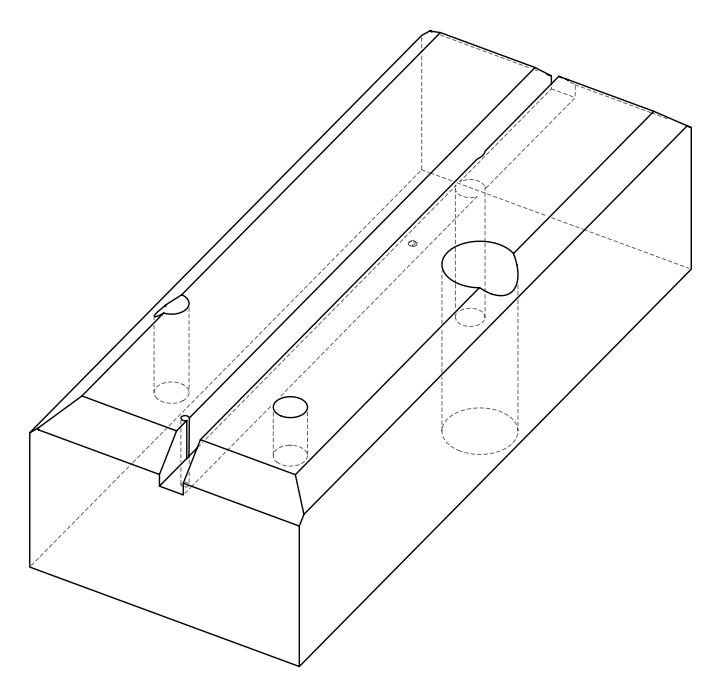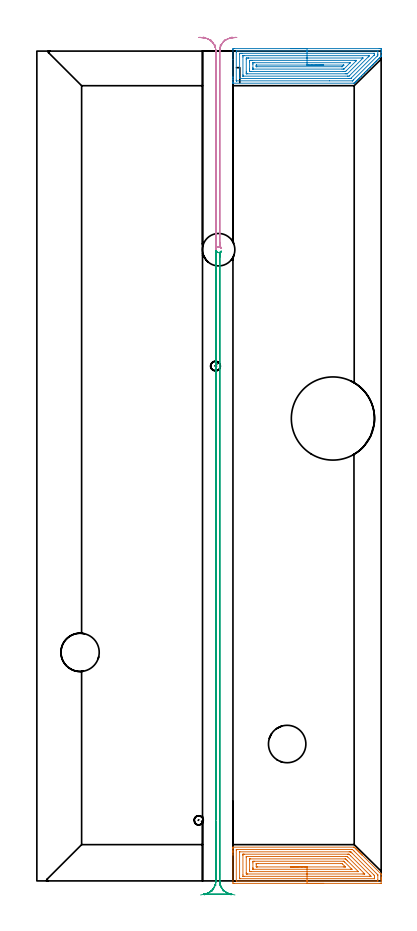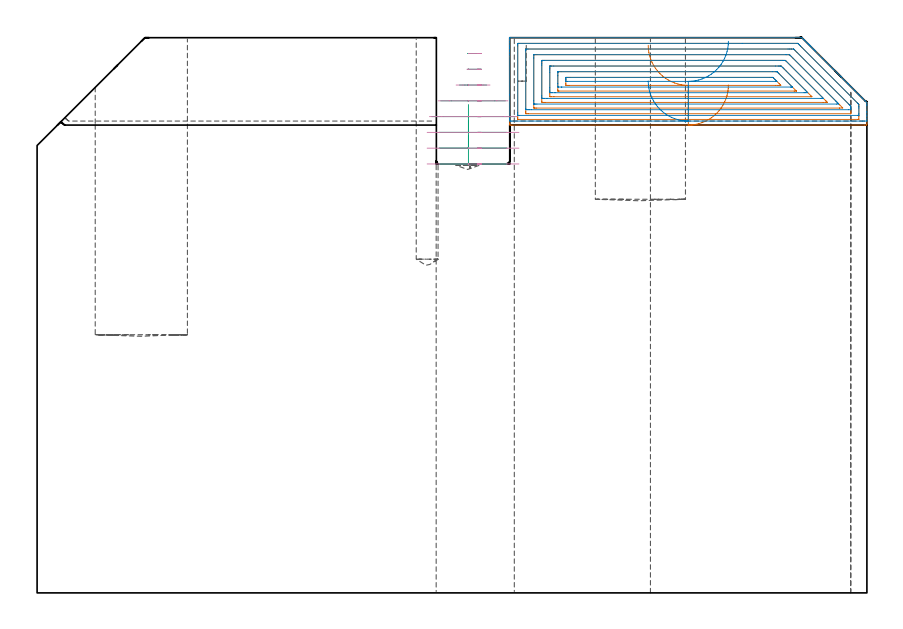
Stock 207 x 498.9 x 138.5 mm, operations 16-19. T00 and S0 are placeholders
(PLAN: 19 operations, 10 tool changes, 103.5 min)
(1 INDEXABLE_INSERT_DRILL_THROUGH_HOLE_FROM_SOLID | STEP1HOLE | NXT0302_038 | 0.57 min | 271814 mm3)
(2 INDEXABLE_INSERT_DRILL_BLIND_HOLE_FROM_SOLID | STEP1POCKET | NXT0302_017 | 0.31 min | 30785 mm3)
(3 INDEXABLE_INSERT_DRILL_BLIND_HOLE_FROM_SOLID_1 | STEP1POCKET_1 | NXT0302_016 | 0.17 min | 16056 mm3)
(4 SPOT_DRILL | STEP1HOLE_1 | NXT0321_9005460120000 | 0.05 min | 185 mm3)
(5 SPOT_DRILL_1 | STEP1POCKET_2 | NXT0321_9005460120000 | 0.03 min | 7 mm3)
(6 SPOT_DRILL_2 | STEP1POCKET_3 | NXT0321_9005460120000 | 0.03 min | 3420 mm3)
(7 DRILL_BLIND_HOLE_INTO_CENTER | STEP1HOLE_1 | UGT0301_198 | 0.06 min | 396 mm3)
(8 GUN_DRILL_THROUGH_HOLE | STEP1HOLE_1 | UGT0307_003 | 0.66 min | 4851 mm3)
(9 SPADE_DRILL_TO_ENLARGE_THROUGH_HOLE | STEP1HOLE_1 | UGT0306_010 | 0.59 min | 35844 mm3)
(10 DRILL_BLIND_HOLE_INTO_CENTER_1 | STEP1POCKET_2 | UGT0301_450 | 0.24 min | 1316 mm3)
(11 DRILL_BLIND_HOLE_INTO_CENTER_2 | STEP1POCKET_3 | NXT0301_029 | 0.02 min | 24 mm3)
(12 AREA_MILL | FG_CHAMFER_SURFACE | UGT0205_001 | 5.73 min | 25048 mm3)
(13 AREA_MILL_1 | FG_CHAMFER_SURFACE_1 | UGT0205_001 | 5.6 min | 22703 mm3)
(14 AREA_MILL_2 | FG_CHAMFER_SURFACE_2 | UGT0205_001 | 22.29 min | 63310 mm3)
(15 AREA_MILL_3 | FG_CHAMFER_SURFACE_3 | UGT0205_001 | 38.56 min | 171411 mm3)
(16 AREA_MILL_4 | FG_CHAMFER_SURFACE_4 | UGT0205_001 | 5.69 min | 20965 mm3)
(17 AREA_MILL_5 | FG_CHAMFER_SURFACE_5 | UGT0205_001 | 5.57 min | 18939 mm3)
(18 MILL_RECTANGULAR_SLOT | SLOT_RECTANGULAR | UGT0201_008 | Follow Part, ap 4, ae 75% | 13.01 min | 207088 mm3)
(19 MILL_RECTANGULAR_SLOT_1 | SLOT_RECTANGULAR_1 | UGT0201_008 | Follow Part, ap 4, ae 75% | 4.32 min | 61047 mm3)
(TOOL NXT0302_038 | Index. Insert Drill 50mm [880-D5000L50-04] | D50 PA176 FL200 Z2)
(TOOL NXT0302_017 | Index. Insert Drill 23mm [880-D2300L25-05] | D23 PA176 FL115 Z2)
(TOOL NXT0302_016 | Index. Insert Drill 22.5mm [880-D2250L25-03] | D22.5 PA176 FL68 Z2)
(TOOL NXT0321_9005460120000 | NC Spot Drill, 142deg, 12mm, Carbide, Uncoated | D12 PA142 FL30 Z2)
(TOOL UGT0301_198 | Twist Drill 7.9 mm | D7.9 PA118 FL73 Z2)
(TOOL UGT0307_003 | Gun Drill 7 mm | D7 PA130 FL24 Z1)
(TOOL UGT0306_010 | Spade Drill 19.5mm | D19.5 PA132 FL10 Z2)
(TOOL UGT0301_450 | Carbide Drill 5.5 mm | D5.5 PA118 FL57 Z2)
(TOOL NXT0301_029 | Carbide Drill 5.8mm [860.1-0580-017A1-MM 2214] | D5.8 PA140 FL28 Z2)
(TOOL UGT0205_001 | Chamfer Mill 20 x 3 x 45 deg. | D20 FL50 Z2)
(TOOL UGT0201_008 | End Mill 16 mm | D16 FL32 Z4)
(OP 16 AREA_MILL_4)
G17 G21 G94 G90
T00 M6
G54
G17 G0 G90 X172.45 Y-1.5 S1061 M3
G43 Z148.5 H0
Z126.7
G94 G1 X172.412 Z125.828 F250.
X172.298 Z124.963
X172.109 Z124.112
X171.847 Z123.28
X171.513 Z122.474
X171.11 Z121.7
X170.642 Z120.964
X170.11 Z120.272
X169.521 Z119.629
X168.878 Z119.04
X168.186 Z118.508
X167.45 Z118.04
X166.676 Z117.637
X165.87 Z117.303
X165.038 Z117.041
X164.186 Z116.852
X163.322 Z116.738
X162.45 Z116.7
X118.454
X118.181 Y-1.497 Z116.702
X117.91 Y-1.491 Z116.705
X117.9 Y-1.214 Z116.983
Y15.545 Z133.74
Y16.103 Z134.296
Y16.775 Z134.973
Y16.996 Z135.193
Y17.669 Z135.866
Y17.89 Z136.086
Y18.332 Z136.531
Y19.235 Z137.434
Y19.677 Z137.876
Y19.992 Z138.191
X117.907 Y20.259 Z138.451
X117.91 Y20.304 Z138.496
X118.007 Y20.3 Z138.5
X190.447
X190.796 Y20.296 Z138.487
X190.823 Y20.277 Z138.476
X191.336 Y19.764 Z137.964
X191.425 Y19.677 Z137.873
X191.511 Y19.589 Z137.789
X191.632 Y19.468 Z137.667
X191.722 Y19.379 Z137.576
X191.81 Y19.29 Z137.489
X191.929 Y19.172 Z137.371
X192.02 Y19.082 Z137.278
X192.11 Y18.99 Z137.19
X192.225 Y18.875 Z137.075
X192.318 Y18.784 Z136.98
X192.41 Y18.691 Z136.89
X192.521 Y18.579 Z136.779
X192.616 Y18.486 Z136.682
X192.709 Y18.391 Z136.591
X192.817 Y18.283 Z136.482
X192.914 Y18.188 Z136.384
X193.009 Y18.092 Z136.291
X193.114 Y17.987 Z136.186
X193.212 Y17.89 Z136.086
X193.308 Y17.792 Z135.992
X193.41 Y17.69 Z135.89
X193.51 Y17.592 Z135.788
X193.608 Y17.493 Z135.692
X193.706 Y17.394 Z135.594
X193.808 Y17.294 Z135.49
X193.907 Y17.193 Z135.393
X194.002 Y17.098 Z135.297
X194.106 Y16.996 Z135.192
X194.207 Y16.894 Z135.093
X194.299 Y16.801 Z135.001
X194.403 Y16.698 Z134.894
X194.506 Y16.594 Z134.794
X194.595 Y16.505 Z134.705
X194.701 Y16.4 Z134.597
X194.806 Y16.295 Z134.494
X194.891 Y16.209 Z134.409
X194.999 Y16.103 Z134.299
X195.105 Y15.995 Z134.195
X195.188 Y15.913 Z134.112
X195.297 Y15.805 Z134.001
X195.405 Y15.696 Z133.895
X195.484 Y15.616 Z133.816
X195.595 Y15.507 Z133.703
X206.99 Y4.11 Z122.309
X206.997 Y4.1 Z122.299
X207. Y4.096 Z122.295
Y2.246 Z120.444
Y1.804 Z120.
Y1.583 Z119.78
Y0.91 Z119.107
Y0.689 Z118.887
Y0.016 Z118.21
X206.997 Y-1.432 Z116.763
X206.994 Y-1.491 Z116.705
X206.446 Y-1.5 Z116.7
X162.45
Y-0.086 Z118.114
X120.131
X120.029 Y-0.084 Z118.116
X119.962 Y-0.082 Z118.118
X119.915 Y-0.079 Z118.121
X119.91 Y-0.066 Z118.134
X119.906 Y0.016 Z118.216
X119.901 Y0.349 Z118.549
Y18.223 Z136.423
X119.907 Y18.784 Z136.984
X119.91 Y18.866 Z137.066
X119.915 Y18.879 Z137.079
X119.962 Y18.882 Z137.082
X120.029 Y18.884 Z137.084
X120.131 Y18.885 Z137.085
X120.232 Y18.886 Z137.086
X189.558 Y18.885 Z137.085
X189.66 Y18.883 Z137.083
X189.726 Y18.879 Z137.079
X189.765 Y18.874 Z137.074
X189.784 Y18.858 Z137.058
X189.863 Y18.784 Z136.984
X190.447 Y18.203 Z136.403
X190.761 Y17.89 Z136.09
X204.668 Y3.981 Z122.181
X204.859 Y3.785 Z121.985
X204.953 Y3.686 Z121.886
X204.99 Y3.637 Z121.837
X204.992 Y3.591 Z121.791
X204.998 Y3.259 Z121.459
X204.999 Y0.577 Z118.777
X204.993 Y0.016 Z118.216
X204.99 Y-0.066 Z118.134
X204.985 Y-0.079 Z118.121
X204.938 Y-0.082 Z118.118
X204.871 Y-0.084 Z118.116
X204.769 Y-0.086 Z118.114
X204.668
X162.45
Y1.328 Z119.528
X122.482 Y1.329 Z119.529
X122.01 Y1.331 Z119.531
X121.943 Y1.333 Z119.533
X121.91 Y1.335 Z119.535
X121.906 Y1.473 Z119.673
X121.901 Y1.694 Z119.894
X121.9 Y1.804 Z120.004
Y1.914 Z120.114
Y17.106 Z135.306
X121.903 Y17.216 Z135.416
X121.91 Y17.436 Z135.636
X121.915 Y17.466 Z135.666
X121.923 Y17.468 Z135.668
X121.951 Y17.47 Z135.67
X122.01 Y17.471 Z135.671
X187.781
X188.2 Y17.469 Z135.669
X188.67 Y17.464 Z135.664
X188.731 Y17.458 Z135.658
X188.798 Y17.395 Z135.595
X188.934 Y17.263 Z135.463
X189.204 Y16.996 Z135.196
X189.558 Y16.642 Z134.842
X202.609 Y3.591 Z121.791
X202.89 Y3.306 Z121.506
X202.958 Y3.231 Z121.431
X202.99 Y3.173 Z121.373
X202.994 Y3.027 Z121.227
X202.999 Y2.807 Z121.007
X203. Y1.694 Z119.894
X202.997 Y1.584 Z119.784
X202.99 Y1.364 Z119.564
X202.985 Y1.334 Z119.534
X202.977 Y1.332 Z119.532
X202.949 Y1.33 Z119.53
X202.89 Y1.329 Z119.529
X162.45 Y1.328 Z119.528
Y2.743 Z120.943
X124.631
X124.235 Y2.744 Z120.944
X124.038 Y2.747 Z120.947
X123.941 Y2.75 Z120.95
X123.91 Y2.758 Z120.958
X123.9 Y3.591 Z121.791
Y15.209 Z133.409
X123.904 Y15.985 Z134.185
X123.91 Y16.039 Z134.239
X123.918 Y16.051 Z134.251
X123.939 Y16.052 Z134.252
X124.043 Y16.055 Z134.255
X124.254 Y16.057 Z134.257
X124.676
X186.937
X187.359 Y16.055 Z134.255
X187.57 Y16.053 Z134.253
X187.671 Y16.05 Z134.25
X187.781 Y15.96 Z134.16
X188.541 Y15.209 Z133.409
X188.67 Y15.082 Z133.282
X200.224 Y3.527 Z121.727
X200.978 Y2.761 Z120.961
X200.224 Y2.744 Z120.944
X200.178 Y2.743 Z120.943
X162.45
Y4.157 Z122.357
X126.779
X126.454 Y4.158 Z122.358
X126.128 Y4.161 Z122.361
X125.92 Y4.164 Z122.364
X125.91 Y4.299 Z122.499
X125.906 Y4.485 Z122.685
X125.901 Y5.041 Z123.241
X125.9 Y13.978 Z132.178
X125.901 Y14.315 Z132.515
X125.906 Y14.593 Z132.793
X125.909 Y14.627 Z132.827
X125.913 Y14.636 Z132.836
X125.933 Y14.638 Z132.838
X126.019 Y14.641 Z132.841
X126.128 Y14.643 Z132.843
X185.677
X186.003 Y14.642 Z132.842
X186.571 Y14.638 Z132.838
X186.642 Y14.636 Z132.836
X186.792 Y14.5 Z132.7
X186.892 Y14.408 Z132.608
X194.502 Y6.8 Z125.
X196.743 Y4.559 Z122.759
X196.817 Y4.485 Z122.685
X196.965 Y4.334 Z122.534
X197.062 Y4.231 Z122.431
X197.125 Y4.163 Z122.363
X197.103 Y4.161 Z122.361
X196.993 Y4.159 Z122.359
X196.669 Y4.157 Z122.357
X196.106
X162.45
Y5.571 Z123.771
X128.928
X128.231 Y5.573 Z123.773
X128.036 Y5.575 Z123.775
X127.928 Y5.578 Z123.778
X127.91 Y5.613 Z123.813
X127.904 Y5.707 Z123.907
X127.901 Y6.272 Z124.472
X127.9 Y6.605 Z124.805
X127.901 Y12.528 Z130.728
X127.902 Y12.859 Z131.059
X127.91 Y13.193 Z131.393
X127.914 Y13.223 Z131.423
X127.927 Y13.225 Z131.425
X127.97 Y13.227 Z131.427
X128.057 Y13.228 Z131.428
X128.231 Y13.229 Z131.429
X185.306 Y13.228 Z131.428
X185.48 Y13.227 Z131.427
X185.567 Y13.224 Z131.424
X185.606 Y13.222 Z131.422
X185.678 Y13.163 Z131.363
X186.003 Y12.846 Z131.046
X186.324 Y12.528 Z130.728
X186.892 Y11.96 Z130.16
X193.114 Y5.738 Z123.938
X193.233 Y5.616 Z123.816
X193.252 Y5.594 Z123.794
X193.262 Y5.578 Z123.778
X193.247 Y5.577 Z123.777
X193.114 Y5.573 Z123.773
X192.921 Y5.572 Z123.772
X162.45 Y5.571 Z123.771
Y6.985 Z125.185
X130.188 Y6.986 Z125.186
X130.009 Y6.987 Z125.187
X129.949 Y6.989 Z125.189
X129.911 Y6.992 Z125.192
X129.906 Y7.057 Z125.257
X129.902 Y7.166 Z125.366
X129.9 Y7.275 Z125.475
Y8.059 Z126.259
Y10.85 Z129.05
X129.905 Y11.634 Z129.834
X129.908 Y11.735 Z129.935
X129.927 Y11.808 Z130.008
X130.009 Y11.809 Z130.009
X130.719 Y11.814 Z130.014
X184.226
X184.403 Y11.812 Z130.012
X184.579 Y11.808 Z130.008
X184.761 Y11.634 Z129.834
X185.114 Y11.287 Z129.487
X189.319 Y7.084 Z125.284
X189.368 Y7.033 Z125.233
X189.392 Y7.004 Z125.204
X189.398 Y6.995 Z125.195
X189.386 Y6.992 Z125.192
X189.029 Y6.987 Z125.187
X188.849 Y6.986 Z125.186
X162.45 Y6.985 Z125.185
Y8.399 Z126.599
X132.675 Y8.4 Z126.6
X132.336 Y8.401 Z126.601
X131.988 Y8.405 Z126.605
X131.911 Y8.406 Z126.606
X131.907 Y8.545 Z126.745
X131.901 Y8.838 Z127.038
X131.9 Y9.847 Z128.047
X131.902 Y10.237 Z128.437
X131.906 Y10.334 Z128.534
X131.91 Y10.381 Z128.581
X131.916 Y10.394 Z128.594
X131.942 Y10.395 Z128.595
X132.127 Y10.398 Z128.598
X132.675 Y10.4 Z128.6
X133.013
X182.787
X183.337 Y10.398 Z128.598
X183.52 Y10.395 Z128.595
X183.547 Y10.393 Z128.593
X183.571 Y10.374 Z128.574
X183.622 Y10.328 Z128.528
X183.72 Y10.232 Z128.432
X185.114 Y8.838 Z127.038
X185.402 Y8.541 Z126.741
X185.531 Y8.406 Z126.606
X185.463 Y8.405 Z126.605
X185.114 Y8.401 Z126.601
X184.776 Y8.4 Z126.6
X184.226
X162.45 Y8.399 Z126.599
X161.578 Z126.638
X160.714 Z126.751
X159.862 Z126.94
X159.03 Z127.203
X158.224 Z127.536
X157.45 Z127.939
X156.714 Z128.408
X156.022 Z128.939
X155.379 Z129.528
X154.79 Z130.172
X154.258 Z130.864
X153.79 Z131.599
X153.387 Z132.373
X153.053 Z133.179
X152.791 Z134.011
X152.602 Z134.863
X152.488 Z135.728
X152.45 Z136.599
G0 Z148.5
M5
M2
(OP 17 AREA_MILL_5)
G17 G21 G94 G90
T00 M6
G54
G17 G0 G90 X152.45 Y500.4 S1061 M3
G43 Z148.5 H0
Z127.7
G94 G1 X152.488 Z126.828 F250.
X152.602 Z125.964
X152.791 Z125.112
X153.053 Z124.28
X153.387 Z123.474
X153.79 Z122.7
X154.258 Z121.964
X154.79 Z121.272
X155.379 Z120.629
X156.022 Z120.04
X156.714 Z119.508
X157.45 Z119.04
X158.224 Z118.637
X159.03 Z118.303
X159.862 Z118.041
X160.714 Z117.852
X161.578 Z117.738
X162.45 Z117.7
X205.855
X206.446 Y500.397 Z117.703
X206.993 Y500.39 Z117.704
X206.997 Y500.36 Z117.734
X207. Y499.807 Z118.287
Y499.136 Z118.961
Y498.916 Z119.181
Y498.245 Z119.852
Y498.024 Z120.072
Y496.471 Z121.629
Y496.183 Z121.916
X206.996 Y495.8 Z122.3
X206.995 Y495.795 Z122.304
X206.551 Y495.349 Z122.747
X205.965 Y494.765 Z123.335
X205.853 Y494.652 Z123.446
X205.66 Y494.458 Z123.638
X205.065 Y493.865 Z124.235
X204.964 Y493.764 Z124.335
X204.768 Y493.566 Z124.53
X204.165 Y492.965 Z125.134
X204.076 Y492.875 Z125.224
X203.877 Y492.675 Z125.421
X203.266 Y492.065 Z126.034
X203.187 Y491.986 Z126.113
X202.985 Y491.783 Z126.313
X202.366 Y491.165 Z126.934
X202.298 Y491.097 Z127.002
X202.093 Y490.892 Z127.205
X201.466 Y490.265 Z127.834
X201.409 Y490.209 Z127.891
X201.202 Y490. Z128.096
X200.566 Y489.365 Z128.734
X200.52 Y489.32 Z128.779
X200.31 Y489.108 Z128.988
X199.666 Y488.466 Z129.634
X199.419 Y488.217 Z129.879
X198.766 Y487.566 Z130.534
X198.527 Y487.325 Z130.771
X197.866 Y486.666 Z131.434
X197.636 Y486.434 Z131.662
X196.965 Y485.765 Z132.335
X196.744 Y485.542 Z132.554
X196.066 Y484.866 Z133.234
X195.852 Y484.651 Z133.446
X195.166 Y483.966 Z134.134
X194.961 Y483.759 Z134.337
X194.266 Y483.066 Z135.034
X194.069 Y482.868 Z135.229
X194.002 Y482.802 Z135.297
X193.836 Y482.636 Z135.463
X193.772 Y482.57 Z135.526
X193.706 Y482.506 Z135.593
X193.538 Y482.337 Z135.762
X193.475 Y482.273 Z135.823
X193.41 Y482.209 Z135.89
X193.24 Y482.039 Z136.06
X193.178 Y481.976 Z136.121
X193.114 Y481.913 Z136.186
X192.942 Y481.741 Z136.358
X192.881 Y481.679 Z136.418
X192.817 Y481.617 Z136.482
X192.644 Y481.443 Z136.656
X192.583 Y481.382 Z136.715
X192.521 Y481.321 Z136.778
X192.346 Y481.145 Z136.954
X192.286 Y481.084 Z137.012
X192.225 Y481.024 Z137.075
X192.047 Y480.847 Z137.252
X191.989 Y480.787 Z137.309
X191.929 Y480.728 Z137.371
X191.749 Y480.549 Z137.55
X191.692 Y480.49 Z137.607
X191.632 Y480.432 Z137.667
X191.451 Y480.251 Z137.848
X191.395 Y480.193 Z137.904
X191.336 Y480.135 Z137.963
X191.215 Y480.014 Z138.084
X190.931 Y479.731 Z138.366
X190.803 Y479.605 Z138.491
X190.447 Y479.6 Z138.5
X118.01
X117.91 Y479.603 Z138.489
X117.907 Y479.634 Z138.458
X117.9 Y479.893 Z138.206
Y480.634 Z137.465
Y481.535 Z136.564
Y481.976 Z136.12
Y482.197 Z135.901
Y482.868 Z135.229
Y483.088 Z135.009
Y483.759 Z134.335
Y493.844 Z124.252
Y499.807 Z118.289
X117.902 Y500.145 Z117.951
X117.91 Y500.391 Z117.705
X118.156 Y500.399 Z117.699
X118.454 Y500.4 Z117.7
X162.45
Y498.986 Z119.114
X204.738 Y498.985 Z119.115
X204.878 Y498.982 Z119.118
X204.969 Y498.979 Z119.121
X204.991 Y498.972 Z119.128
X204.993 Y498.962 Z119.138
X204.996 Y498.916 Z119.184
X205. Y498.583 Z119.517
X204.998 Y497.132 Z120.968
X204.996 Y496.803 Z121.297
X204.981 Y496.241 Z121.859
X204.827 Y496.081 Z122.019
X204.668 Y495.918 Z122.182
X190.447 Y481.697 Z136.403
X190.141 Y481.392 Z136.708
X189.827 Y481.084 Z137.016
X189.773 Y481.034 Z137.066
X189.742 Y481.021 Z137.079
X189.698 Y481.018 Z137.082
X189.628 Y481.015 Z137.085
X175.908 Y481.014 Z137.086
X120.162 Y481.015 Z137.085
X120.022 Y481.018 Z137.082
X119.931 Y481.021 Z137.079
X119.909 Y481.028 Z137.072
X119.907 Y481.038 Z137.062
X119.904 Y481.084 Z137.016
X119.9 Y481.417 Z136.683
Y498.357 Z119.743
X119.904 Y498.916 Z119.184
X119.906 Y498.957 Z119.143
X119.909 Y498.972 Z119.128
X119.953 Y498.979 Z119.121
X120.092 Y498.984 Z119.116
X120.162 Y498.985 Z119.115
X162.45 Y498.986 Z119.114
Y497.572 Z120.528
X202.453 Y497.571 Z120.529
X202.89 Y497.57 Z120.53
X202.952 Y497.568 Z120.532
X202.982 Y497.565 Z120.535
X202.99 Y497.462 Z120.638
X202.998 Y497.242 Z120.858
X202.999 Y497.132 Z120.968
X203. Y497.023 Z121.077
X202.996 Y496.913 Z121.187
X202.988 Y496.702 Z121.398
X202.89 Y496.593 Z121.507
X202.716 Y496.416 Z121.684
X202.542 Y496.241 Z121.859
X188.918 Y482.618 Z135.482
X188.833 Y482.536 Z135.564
X188.763 Y482.472 Z135.628
X188.719 Y482.435 Z135.665
X188.67 Y482.434 Z135.666
X188.217 Y482.43 Z135.67
X187.781 Y482.429 Z135.671
X187.33 Y482.428 Z135.672
X122.447 Y482.429 Z135.671
X122.01 Y482.431 Z135.669
X121.948 Y482.432 Z135.668
X121.918 Y482.435 Z135.665
X121.91 Y482.538 Z135.562
X121.902 Y482.758 Z135.342
X121.9 Y482.868 Z135.232
Y497.242 Z120.858
X121.903 Y497.352 Z120.748
X121.91 Y497.565 Z120.535
X122.01 Y497.567 Z120.533
X122.462 Y497.57 Z120.53
X122.898 Y497.571 Z120.529
X123.349 Y497.572 Z120.528
X162.45
Y496.157 Z121.943
X199.419
X199.968 Y496.15 Z121.95
X199.707 Y495.868 Z122.232
X199.552 Y495.706 Z122.394
X199.335 Y495.484 Z122.616
X199.268 Y495.417 Z122.683
X188.14 Y484.29 Z133.81
X187.781 Y483.935 Z134.165
X187.69 Y483.851 Z134.249
X186.892 Y483.844 Z134.256
X186.808 Y483.843 Z134.257
X124.055
X123.966 Y483.845 Z134.255
X123.923 Y483.848 Z134.252
X123.91 Y483.85 Z134.25
X123.9 Y484.651 Z133.449
Y495.349 Z122.751
X123.905 Y496.123 Z121.977
X123.91 Y496.147 Z121.953
X123.923 Y496.151 Z121.949
X123.971 Y496.154 Z121.946
X124.072 Y496.156 Z121.944
X124.273 Y496.157 Z121.943
X124.676
X162.45
Y494.743 Z123.357
X195.496
X195.78 Y494.741 Z123.359
X196.064 Y494.737 Z123.363
X196.124 Y494.734 Z123.366
X195.86 Y494.458 Z123.642
X186.892 Y485.49 Z132.61
X186.719 Y485.326 Z132.774
X186.658 Y485.268 Z132.832
X186.589 Y485.264 Z132.836
X186.285 Y485.259 Z132.841
X186.003 Y485.258 Z132.842
X185.399 Y485.257 Z132.843
X126.454
X126.169 Y485.259 Z132.841
X125.98 Y485.262 Z132.838
X125.919 Y485.264 Z132.836
X125.91 Y485.291 Z132.809
X125.906 Y485.357 Z132.743
X125.903 Y485.542 Z132.558
X125.9 Y486.097 Z132.003
Y486.434 Z131.666
X125.901 Y494.12 Z123.98
X125.905 Y494.458 Z123.642
X125.91 Y494.729 Z123.371
X126.176 Y494.736 Z123.364
X126.454 Y494.74 Z123.36
X127.058 Y494.743 Z123.357
X127.342
X162.45
Y493.329 Z124.771
X191.336
X191.574 Y493.328 Z124.772
X192.13 Y493.323 Z124.777
X192.225 Y493.322 Z124.778
X192.231 Y493.29 Z124.81
X192.225 Y493.277 Z124.823
X191.926 Y492.975 Z125.125
X191.627 Y492.675 Z125.425
X186.14 Y487.188 Z130.912
X186.003 Y487.052 Z131.048
X185.689 Y486.749 Z131.351
X185.599 Y486.678 Z131.422
X185.44 Y486.676 Z131.424
X185.114 Y486.673 Z131.427
X184.878 Y486.671 Z131.429
X184.226
X128.883
X128.231 Y486.673 Z131.427
X127.99 Y486.675 Z131.425
X127.927 Y486.678 Z131.422
X127.91 Y486.698 Z131.402
X127.904 Y486.762 Z131.338
X127.901 Y487.325 Z130.775
X127.9 Y487.657 Z130.443
Y488.217 Z129.883
Y492.115 Z125.985
X127.902 Y492.675 Z125.425
X127.904 Y493.003 Z125.097
X127.915 Y493.322 Z124.778
X128.231 Y493.326 Z124.774
X128.469 Y493.328 Z124.772
X129.12 Y493.329 Z124.771
X129.357
X162.45
Y491.915 Z126.185
X187.912 Y491.914 Z126.186
X188.174 Y491.913 Z126.187
X188.349 Y491.91 Z126.19
X188.398 Y491.908 Z126.192
X188.394 Y491.901 Z126.199
X188.367 Y491.869 Z126.231
X188.285 Y491.783 Z126.317
X184.917 Y488.415 Z129.685
X184.714 Y488.217 Z129.883
X184.613 Y488.123 Z129.977
X184.571 Y488.092 Z130.008
X184.488 Y488.089 Z130.011
X184.356 Y488.087 Z130.013
X184.226 Y488.086 Z130.014
X183.468 Y488.085 Z130.015
X130.009 Y488.086 Z130.014
X129.965 Y488.087 Z130.013
X129.931 Y488.089 Z130.011
X129.915 Y488.091 Z130.009
X129.91 Y488.109 Z129.991
X129.904 Y488.217 Z129.883
X129.901 Y488.325 Z129.775
X129.9 Y489.108 Z128.992
Y491. Z127.1
X129.905 Y491.783 Z126.317
X129.907 Y491.885 Z126.215
X129.918 Y491.908 Z126.192
X129.944 Y491.91 Z126.19
X130.009 Y491.912 Z126.188
X130.767 Y491.915 Z126.185
X130.898
X162.45
Y490.5 Z127.6
X184.335
X184.473 Y490.499 Z127.601
X184.531 Y490.496 Z127.604
X184.535 Y490.495 Z127.605
X184.533 Y490.489 Z127.611
X184.508 Y490.459 Z127.641
X184.443 Y490.39 Z127.71
X184.345 Y490.291 Z127.809
X184.053 Y490. Z128.1
X183.693 Y489.643 Z128.457
X183.569 Y489.525 Z128.575
X183.549 Y489.508 Z128.592
X183.523 Y489.505 Z128.595
X183.461 Y489.502 Z128.598
X183.337 Y489.5 Z128.6
X132.285
X131.991 Y489.503 Z128.597
X131.93 Y489.505 Z128.595
X131.91 Y489.507 Z128.593
X131.907 Y489.536 Z128.564
X131.904 Y489.606 Z128.494
X131.9 Y489.886 Z128.214
Y490. Z128.1
X131.903 Y490.389 Z127.711
X131.907 Y490.485 Z127.615
X131.91 Y490.492 Z127.608
X131.917 Y490.495 Z127.605
X131.95 Y490.498 Z127.602
X132.01 Y490.5 Z127.6
X132.176
X162.45
X163.322 Z127.638
X164.186 Z127.751
X165.038 Z127.94
X165.87 Z128.203
X166.676 Z128.536
X167.45 Z128.939
X168.186 Z129.408
X168.878 Z129.939
X169.521 Z130.528
X170.11 Z131.172
X170.642 Z131.864
X171.11 Z132.6
X171.513 Z133.373
X171.847 Z134.179
X172.109 Z135.011
X172.298 Z135.863
X172.412 Z136.728
X172.45 Z137.6
G0 Z148.5
M5
M2
(OP 18 MILL_RECTANGULAR_SLOT)
G17 G21 G94 G90
T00 M6
G54
G17 G0 G90 X109.9 Y1.049 S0 M3
G43 Z148.643 H0
Z134.562
G94 G1 Y4.049 F250.
Y374.906 F500.
G2 X110.765 Y378.525 R8.
G1 X110.757 Y378.53
G2 X107.588 Y379.139 R1.75
G1 X107.578 Y379.137
X107.6 Y378.919
Y37.907
G2 X107.457 Y36.4 R8.
X107.6 Y34.893 R8.
G1 Y4.053
Y1.053 F250.
G0 Z148.643
X109.9 Y-2.889
Z130.625
G1 Y0.111
Y374.906 F500.
G2 X110.765 Y378.525 R8.
G1 X110.757 Y378.53
G2 X107.588 Y379.139 R1.75
G1 X107.578 Y379.137
X107.6 Y378.919
Y37.907
G2 X107.457 Y36.4 R8.
X107.6 Y34.893 R8.
G1 Y0.115
Y-2.885 F250.
G0 Z148.643
X112.149 Y-6.319
Z126.687
G1 X110.781 Y-3.649
G2 X109.9 Y0. R8. F500.
G1 Y374.906
G2 X110.765 Y378.525 R8.
G1 X110.757 Y378.53
G2 X107.588 Y379.139 R1.75
G1 X107.578 Y379.137
X107.6 Y378.919
Y37.907
G2 X107.457 Y36.4 R8.
X107.6 Y34.893 R8.
G1 Y0.
G2 X106.722 Y-3.643 R8.
G1 X105.356 Y-6.314 F250.
G0 Z148.643
X116.837 Y-8.478
Z122.75
G1 X114.18 Y-7.083
G2 X109.9 Y0. R8. F500.
G1 Y374.906
G2 X110.765 Y378.525 R8.
G1 X110.757 Y378.53
G2 X107.588 Y379.139 R1.75
G1 X107.578 Y379.137
X107.6 Y378.919
Y37.907
G2 X107.457 Y36.4 R8.
X107.6 Y34.893 R8.
G1 Y0.
G2 X103.315 Y-7.085 R8.
G1 X100.659 Y-8.478 F250.
G0 X119.1 Y-8.459 Z118.812
G1 X116.171 Y-7.811
G2 X109.9 Y0. R8. F500.
G1 Y374.906
G2 X110.765 Y378.525 R8.
G1 X110.757 Y378.53
G2 X107.588 Y379.139 R1.75
G1 X107.578 Y379.137
X107.6 Y378.919
Y37.907
G2 X107.457 Y36.4 R8.
X107.6 Y34.893 R8.
G1 Y0.
G2 X101.362 Y-7.804 R8.
G1 X98.435 Y-8.464 F250.
G0 Z148.643
X107.6 Y353.247
Z121.812
G1 Y378.919 Z114.933
X107.578 Y379.137 Z114.875
X107.6 Y378.919 F500.
Y37.907
G2 X107.457 Y36.4 R8.
X107.6 Y34.893 R8.
G1 Y0.
G2 X100.292 Y-7.97 R8.
G1 Y-8.
X117.208
Y-7.97
G2 X109.9 Y0. R8.
G1 Y374.906
G2 X110.765 Y378.525 R8.
G0 Z148.643
X107.6 Y353.247
Z117.875
G1 Y378.919 Z110.996 F250.
X107.578 Y379.137 Z110.937
X107.6 Y378.919 F500.
Y37.907
G2 X107.457 Y36.4 R8.
X107.6 Y34.893 R8.
G1 Y0.
G2 X100.292 Y-7.97 R8.
G1 Y-8.
X117.208
Y-7.97
G2 X109.9 Y0. R8.
G1 Y374.906
G2 X110.765 Y378.525 R8.
G0 Z148.643
X107.6 Y353.247
Z113.937
G1 Y378.919 Z107.058 F250.
X107.578 Y379.137 Z107.
X107.6 Y378.919 F500.
Y37.907
G2 X107.457 Y36.4 R8.
X107.6 Y34.893 R8.
G1 Y0.
G2 X100.292 Y-7.97 R8.
G1 Y-8.
X117.208
Y-7.97
G2 X109.9 Y0. R8.
G1 Y374.906
G2 X110.765 Y378.525 R8.
G0 Z148.643
M5
M2
(OP 19 MILL_RECTANGULAR_SLOT_1)
G17 G21 G94 G90
T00 M6
G54
G17 G0 G90 X107.6 Y498.847 S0 M3
G43 Z148.643 H0
Z134.562
G94 G1 Y495.847 F250.
Y380.081 F500.
X107.578 Y379.863
X107.588 Y379.861
G2 X110.757 Y380.47 R1.75
G1 X110.765 Y380.475
G2 X109.9 Y384.094 R8.
G1 Y495.851
Y498.851 F250.
G0 Z148.643
X107.223 Y502.759
Z130.625
G1 X107.552 Y499.777
G2 X107.6 Y498.9 R8. F500.
G1 Y380.081
X107.578 Y379.863
X107.588 Y379.861
G2 X110.757 Y380.47 R1.75
G1 X110.765 Y380.475
G2 X109.9 Y384.094 R8.
G1 Y498.9
G2 X109.949 Y499.782 R8.
G1 X110.279 Y502.764 F250.
G0 Z148.643
X104.534 Y505.875
Z126.687
G1 X106.219 Y503.393
G2 X107.6 Y498.9 R8. F500.
G1 Y380.081
X107.578 Y379.863
X107.588 Y379.861
G2 X110.757 Y380.47 R1.75
G1 X110.765 Y380.475
G2 X109.9 Y384.094 R8.
G1 Y498.9
G2 X111.286 Y503.401 R8.
G1 X112.974 Y505.881 F250.
G0 Z148.643
X100.06 Y507.432
Z122.75
G1 X102.808 Y506.229
G2 X107.6 Y498.9 R8. F500.
G1 Y380.081
X107.578 Y379.863
X107.588 Y379.861
G2 X110.757 Y380.47 R1.75
G1 X110.765 Y380.475
G2 X109.9 Y384.094 R8.
G1 Y498.9
G2 X114.687 Y506.226 R8.
G1 X117.434 Y507.431 F250.
G0 X97.883 Y507.27 Z118.812
G1 X100.846 Y506.802
G2 X107.6 Y498.9 R8. F500.
G1 Y380.081
X107.578 Y379.863
X107.588 Y379.861
G2 X110.757 Y380.47 R1.75
G1 X110.765 Y380.475
G2 X109.9 Y384.094 R8.
G1 Y498.9
G2 X116.724 Y506.813 R8.
G1 X119.691 Y507.254 F250.
G0 X97.303 Y507.13 Z114.875
G1 X100.292 Y506.87
G2 X107.6 Y498.9 R8. F500.
G1 Y380.081
X107.578 Y379.863
X107.588 Y379.861
G2 X110.757 Y380.47 R1.75
G1 X110.765 Y380.475
G2 X109.9 Y384.094 R8.
G1 Y498.9
G2 X117.208 Y506.87 R8.
G1 X120.197 Y507.13 F250.
G0 X97.303 Z110.937
G1 X100.292 Y506.87
G2 X107.6 Y498.9 R8. F500.
G1 Y380.081
X107.578 Y379.863
X107.588 Y379.861
G2 X110.757 Y380.47 R1.75
G1 X110.765 Y380.475
G2 X109.9 Y384.094 R8.
G1 Y498.9
G2 X117.208 Y506.87 R8.
G1 X120.197 Y507.13 F250.
G0 X97.303 Z107.
G1 X100.292 Y506.87
G2 X107.6 Y498.9 R8. F500.
G1 Y380.081
X107.578 Y379.863
X107.588 Y379.861
G2 X110.757 Y380.47 R1.75
G1 X110.765 Y380.475
G2 X109.9 Y384.094 R8.
G1 Y498.9
G2 X117.208 Y506.87 R8.
G1 X120.197 Y507.13 F250.
G0 Z148.643
M5
M2
